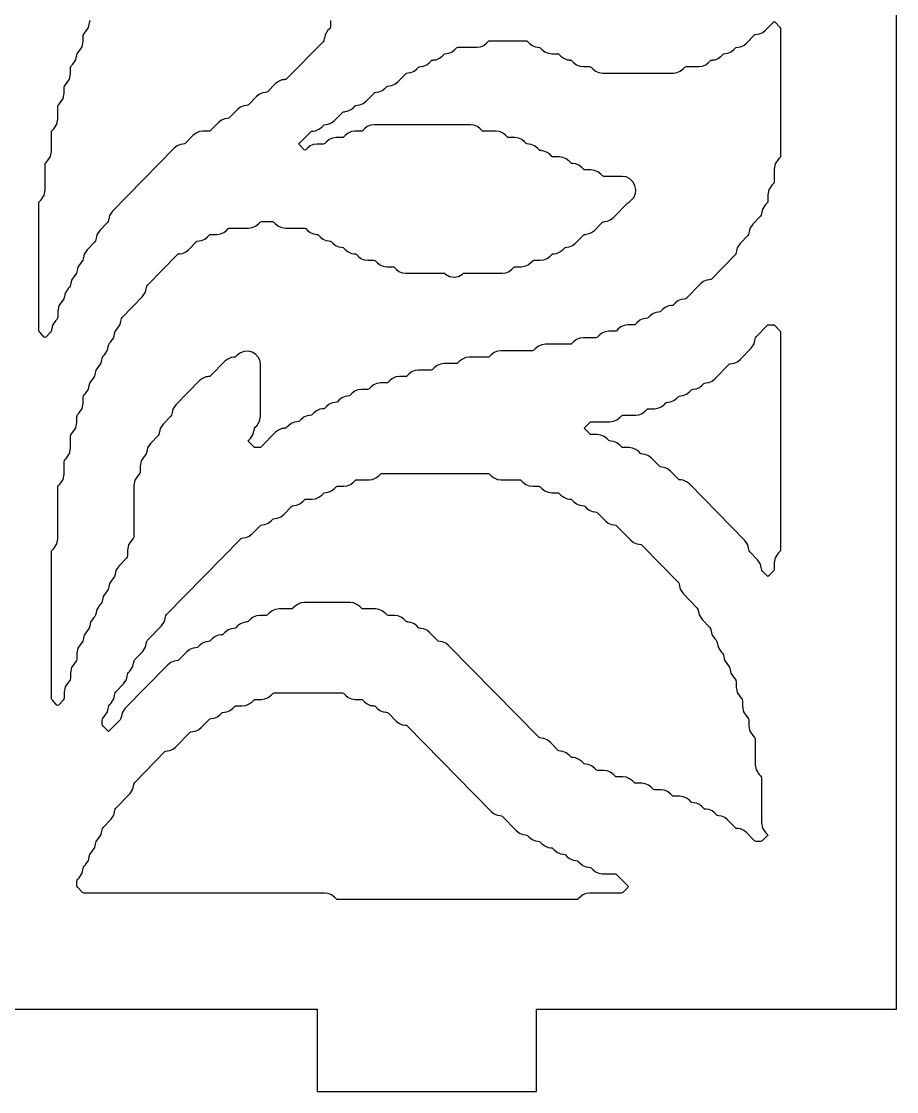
# Model space of a CAD drawing. Header units: millimetres. Extents: x 10 to 410, y 18 to 283.
# Drawn here: x 110.35 to 142.27, y 21 to 60 of the extents above; entities that cross this region are included whole.
import ezdxf

# ---------------------------------------------------------------- set-up
doc = ezdxf.new("R2010")
doc.units = ezdxf.units.MM
doc.layers.add('CUT', color=1, linetype='Continuous')

msp = doc.modelspace()

# ---------------------------------------------------------------- linework, layer by layer
at = {"layer": 'CUT'}
for points in [[(79, 144), (79, 24), (92.134, 24), (92.134, 21), (100.134, 21), (100.134, 24), (121.134, 24), (121.134, 21), (129.134, 21), (129.134, 24), (142.2679, 24), (142.2679, 144), (129.134, 144), (129.134, 147), (121.134, 147), (121.134, 144), (100.134, 144), (100.134, 147), (92.134, 147), (92.134, 144)], [(112.1371, 44.4399), (112.1371, 44.8925), (112.1459, 44.9375), (112.1712, 44.9759), (112.2249, 45.0306), (112.3311, 45.1917), (112.3683, 45.381), (112.3683, 45.5984), (112.3772, 45.6434), (112.4025, 45.6818), (112.4562, 45.7365), (112.5623, 45.8976), (112.5996, 46.0869), (112.5996, 46.3042), (112.6084, 46.3493), (112.6337, 46.3877), (112.6874, 46.4423), (112.7936, 46.6035), (112.818, 46.7277), (112.8214, 46.727), (112.8397, 46.8199), (112.865, 46.8583), (112.9187, 46.9129), (113.0248, 47.0741), (113.0493, 47.1983), (113.0527, 47.1976), (113.0709, 47.2905), (113.0962, 47.3288), (113.1499, 47.3835), (113.2561, 47.5446), (113.2805, 47.6689), (113.2839, 47.6682), (113.3022, 47.7611), (113.3274, 47.7994), (113.3812, 47.8541), (113.4873, 48.0152), (113.5118, 48.1395), (113.5152, 48.1388), (113.5334, 48.2317), (113.5587, 48.27), (113.6124, 48.3247), (113.7186, 48.4858), (113.743, 48.6101), (113.7464, 48.6094), (113.7647, 48.7023), (113.7899, 48.7406), (113.8437, 48.7953), (113.9498, 48.9564), (113.9743, 49.0807), (113.9777, 49.08), (113.9959, 49.1728), (114.0212, 49.2112), (114.7686, 49.9717), (114.8748, 50.1329), (114.8992, 50.2571), (114.9026, 50.2565), (114.9209, 50.3493), (114.9462, 50.3877), (116.045, 51.5058), (116.07, 51.5252), (116.1343, 51.5338), (116.134, 51.5353), (116.2207, 51.5468), (116.3424, 51.5979), (116.4465, 51.6789), (116.7388, 51.9764), (116.7638, 51.9958), (116.828, 52.0044), (116.8278, 52.0059), (116.9144, 52.0174), (117.0361, 52.0684), (117.1402, 52.1495), (117.2013, 52.2117), (117.2263, 52.2311), (117.2576, 52.2353), (117.4773, 52.2353), (117.6082, 52.2527), (117.7298, 52.3037), (117.834, 52.3848), (117.895, 52.447), (117.92, 52.4664), (117.9514, 52.4706), (118.6336, 52.4706), (118.7644, 52.488), (118.8861, 52.539), (118.9902, 52.6201), (119.0513, 52.6823), (119.0762, 52.7017), (119.1076, 52.7059), (119.5038, 52.7059), (119.5352, 52.7017), (119.5602, 52.6823), (119.6213, 52.6201), (119.7254, 52.539), (119.8471, 52.488), (119.9779, 52.4706), (120.6601, 52.4706), (120.6915, 52.4664), (120.7164, 52.447), (120.7775, 52.3848), (120.8816, 52.3037), (121.0033, 52.2527), (121.0899, 52.2412), (121.0897, 52.2397), (121.1539, 52.2311), (121.1789, 52.2117), (121.24, 52.1495), (121.3441, 52.0684), (121.4658, 52.0174), (121.5524, 52.0059), (121.5522, 52.0044), (121.6164, 51.9958), (121.6414, 51.9764), (121.7025, 51.9142), (121.8066, 51.8331), (121.9283, 51.7821), (122.0149, 51.7706), (122.0147, 51.7691), (122.0789, 51.7605), (122.1039, 51.7411), (122.165, 51.6789), (122.2691, 51.5979), (122.3908, 51.5468), (122.4774, 51.5353), (122.4772, 51.5338), (122.5414, 51.5252), (122.5664, 51.5058), (122.6275, 51.4436), (122.7316, 51.3626), (122.8533, 51.3115), (122.9841, 51.2941), (123.2038, 51.2941), (123.2352, 51.2899), (123.2601, 51.2705), (123.3212, 51.2084), (123.4253, 51.1273), (123.547, 51.0762), (123.6778, 51.0588), (123.8975, 51.0588), (123.9289, 51.0546), (123.9539, 51.0352), (124.0149, 50.9731), (124.1191, 50.892), (124.2408, 50.8409), (124.3716, 50.8235), (125.7475, 50.8235), (125.7789, 50.8194), (125.8203, 50.7871), (125.9651, 50.7087), (126.1275, 50.6816), (126.2899, 50.7087), (126.4347, 50.7871), (126.4761, 50.8194), (126.5075, 50.8235), (127.8834, 50.8235), (128.0142, 50.8409), (128.1359, 50.892), (128.2401, 50.9731), (128.3011, 51.0352), (128.3261, 51.0546), (128.3575, 51.0588), (128.5772, 51.0588), (128.708, 51.0762), (128.8297, 51.1273), (128.9338, 51.2084), (128.9949, 51.2705), (129.0198, 51.2899), (129.0512, 51.2941), (129.2709, 51.2941), (129.4017, 51.3115), (129.5234, 51.3626), (129.6275, 51.4436), (129.6886, 51.5058), (129.7136, 51.5252), (129.7778, 51.5338), (129.7776, 51.5353), (129.8642, 51.5468), (129.9859, 51.5979), (130.09, 51.6789), (130.1511, 51.7411), (130.1761, 51.7605), (130.2403, 51.7691), (130.2401, 51.7706), (130.3267, 51.7821), (130.4484, 51.8331), (130.5525, 51.9142), (130.8448, 52.2117), (130.8698, 52.2311), (130.934, 52.2397), (130.9338, 52.2412), (131.0205, 52.2527), (131.1422, 52.3037), (131.2463, 52.3848), (131.5386, 52.6823), (131.5635, 52.7017), (131.6278, 52.7103), (131.6276, 52.7118), (131.7142, 52.7233), (131.8359, 52.7743), (131.94, 52.8554), (132.4636, 53.3881), (132.5336, 53.4427), (132.5801, 53.4712), (132.6798, 53.5857), (132.7406, 53.7249), (132.7567, 53.876), (132.7267, 54.0249), (132.6535, 54.1579), (132.5436, 54.2628), (132.4073, 54.3299), (132.2572, 54.3529), (131.5949, 54.3529), (131.5635, 54.3571), (131.5386, 54.3766), (131.4775, 54.4387), (131.3734, 54.5198), (131.2517, 54.5708), (131.1209, 54.5882), (130.9012, 54.5882), (130.8698, 54.5924), (130.8448, 54.6119), (130.7838, 54.674), (130.6797, 54.7551), (130.558, 54.8061), (130.4713, 54.8176), (130.4715, 54.8192), (130.4073, 54.8277), (130.3823, 54.8472), (130.3213, 54.9093), (130.2172, 54.9904), (130.0955, 55.0414), (129.9647, 55.0588), (129.745, 55.0588), (129.7136, 55.063), (129.6886, 55.0825), (129.6275, 55.1446), (129.5234, 55.2257), (129.4017, 55.2767), (129.3151, 55.2882), (129.3153, 55.2897), (129.2511, 55.2983), (129.2261, 55.3177), (129.165, 55.3799), (129.0609, 55.461), (128.9392, 55.512), (128.8526, 55.5235), (128.8528, 55.525), (128.7886, 55.5336), (128.7636, 55.553), (128.7025, 55.6152), (128.5984, 55.6963), (128.4767, 55.7473), (128.3459, 55.7647), (128.1262, 55.7647), (128.0948, 55.7689), (128.0699, 55.7883), (128.0088, 55.8505), (127.9047, 55.9316), (127.783, 55.9826), (127.6522, 56), (127.2012, 56), (127.1699, 56.0042), (127.1449, 56.0236), (127.0838, 56.0858), (126.9797, 56.1669), (126.858, 56.2179), (126.7272, 56.2353), (123.2153, 56.2353), (123.0845, 56.2179), (122.9628, 56.1669), (122.8587, 56.0858), (122.7976, 56.0236), (122.7727, 56.0042), (122.7413, 56), (122.5216, 56), (122.3908, 55.9826), (122.2691, 55.9316), (122.165, 55.8505), (122.1039, 55.7883), (122.0789, 55.7689), (122.0475, 55.7647), (121.8278, 55.7647), (121.697, 55.7473), (121.5753, 55.6963), (121.4712, 55.6152), (121.4102, 55.553), (121.3852, 55.5336), (121.3538, 55.5294), (121.1341, 55.5294), (121.0033, 55.512), (120.8816, 55.461), (120.7775, 55.3799), (120.7211, 55.3225), (120.6932, 55.3019), (120.6653, 55.3225), (120.4892, 55.5017), (120.4694, 55.5294), (120.4892, 55.5572), (120.9012, 55.9764), (120.9262, 55.9958), (120.9904, 56.0044), (120.9902, 56.0059), (121.0769, 56.0174), (121.1985, 56.0684), (121.3027, 56.1495), (121.3637, 56.2117), (121.3887, 56.2311), (121.4529, 56.2397), (121.4527, 56.2412), (121.5393, 56.2527), (121.661, 56.3037), (121.7651, 56.3848), (122.0575, 56.6823), (122.0824, 56.7017), (122.1467, 56.7103), (122.1465, 56.7118), (122.2331, 56.7233), (122.3548, 56.7743), (122.4589, 56.8554), (122.52, 56.9175), (122.5449, 56.937), (122.6092, 56.9455), (122.609, 56.9471), (122.6956, 56.9586), (122.8173, 57.0096), (122.9214, 57.0907), (123.2137, 57.3881), (123.2387, 57.4076), (123.3029, 57.4161), (123.3027, 57.4176), (123.3893, 57.4292), (123.511, 57.4802), (123.6151, 57.5613), (123.6762, 57.6234), (123.7012, 57.6429), (123.7654, 57.6514), (123.7652, 57.6529), (123.8518, 57.6645), (123.9735, 57.7155), (124.0776, 57.7966), (124.3699, 58.094), (124.3949, 58.1135), (124.4591, 58.122), (124.4589, 58.1235), (124.5456, 58.1351), (124.6672, 58.1861), (124.7714, 58.2672), (124.8324, 58.3293), (124.8574, 58.3488), (124.9216, 58.3573), (124.9214, 58.3588), (125.008, 58.3704), (125.1297, 58.4214), (125.2338, 58.5025), (125.2949, 58.5646), (125.3199, 58.5841), (125.3841, 58.5926), (125.3839, 58.5941), (125.4705, 58.6056), (125.5922, 58.6567), (125.6963, 58.7378), (125.7574, 58.7999), (125.7824, 58.8194), (125.8466, 58.8279), (125.8464, 58.8294), (125.933, 58.8409), (126.0547, 58.892), (126.1588, 58.9731), (126.2199, 59.0352), (126.2449, 59.0546), (126.2763, 59.0588), (126.9585, 59.0588), (127.0893, 59.0762), (127.211, 59.1273), (127.3151, 59.2084), (127.3761, 59.2705), (127.4011, 59.2899), (127.4325, 59.2941), (128.7537, 59.2941), (128.7851, 59.2899), (128.8101, 59.2705), (128.8711, 59.2084), (128.9752, 59.1273), (129.0969, 59.0762), (129.1836, 59.0647), (129.1834, 59.0632), (129.2476, 59.0546), (129.2726, 59.0352), (129.3336, 58.9731), (129.4377, 58.892), (129.5594, 58.8409), (129.6902, 58.8235), (129.9099, 58.8235), (129.9413, 58.8194), (129.9663, 58.7999), (130.0274, 58.7378), (130.1315, 58.6567), (130.2532, 58.6056), (130.3398, 58.5941), (130.3396, 58.5926), (130.4038, 58.5841), (130.4288, 58.5646), (130.4899, 58.5025), (130.594, 58.4214), (130.7157, 58.3704), (130.8465, 58.3529), (131.0662, 58.3529), (131.0976, 58.3488), (131.1225, 58.3293), (131.1836, 58.2672), (131.2877, 58.1861), (131.4094, 58.1351), (131.5402, 58.1176), (134.1271, 58.1176), (134.2579, 58.1351), (134.3796, 58.1861), (134.4837, 58.2672), (134.5448, 58.3293), (134.5698, 58.3488), (134.6011, 58.3529), (135.0521, 58.3529), (135.1829, 58.3704), (135.3046, 58.4214), (135.4087, 58.5025), (135.4698, 58.5646), (135.4947, 58.5841), (135.559, 58.5926), (135.5588, 58.5941), (135.6454, 58.6056), (135.7671, 58.6567), (135.8712, 58.7378), (135.9323, 58.7999), (135.9572, 58.8194), (136.0215, 58.8279), (136.0213, 58.8294), (136.1079, 58.8409), (136.2296, 58.892), (136.3337, 58.9731), (136.3948, 59.0352), (136.4197, 59.0546), (136.484, 59.0632), (136.4838, 59.0647), (136.5704, 59.0762), (136.6921, 59.1273), (136.7962, 59.2084), (137.0885, 59.5058), (137.1135, 59.5252), (137.1777, 59.5338), (137.1775, 59.5353), (137.2641, 59.5468), (137.3858, 59.5979), (137.4899, 59.6789), (137.7776, 59.9716), (137.8055, 59.9922), (137.8333, 59.9716), (138.0026, 59.7994), (138.0278, 59.7611), (138.0367, 59.716), (138.0367, 55.1075), (138.0278, 55.0625), (138.0026, 55.0241), (137.9488, 54.9694), (137.8427, 54.8083), (137.8055, 54.619), (137.8055, 54.1663), (137.7966, 54.1213), (137.7713, 54.0829), (137.7176, 54.0283), (137.6114, 53.8671), (137.5742, 53.6778), (137.5742, 53.4605), (137.5653, 53.4154), (137.5401, 53.377), (137.4864, 53.3224), (137.3802, 53.1612), (137.3558, 53.037), (137.3524, 53.0377), (137.3341, 52.9448), (137.3088, 52.9064), (137.0239, 52.6165), (136.9177, 52.4554), (136.8933, 52.3311), (136.8899, 52.3318), (136.8716, 52.2389), (136.8463, 52.2006), (136.5614, 51.9106), (136.4552, 51.7495), (136.4308, 51.6252), (136.4274, 51.6259), (136.4091, 51.533), (136.3838, 51.4947), (135.5162, 50.6119), (135.4912, 50.5924), (135.427, 50.5839), (135.4272, 50.5824), (135.3406, 50.5708), (135.2189, 50.5198), (135.1148, 50.4387), (134.5912, 49.906), (134.5663, 49.8865), (134.502, 49.878), (134.5022, 49.8765), (134.4156, 49.8649), (134.2939, 49.8139), (134.1898, 49.7328), (134.1287, 49.6707), (134.1038, 49.6512), (134.0395, 49.6427), (134.0397, 49.6412), (133.9531, 49.6296), (133.8314, 49.5786), (133.7273, 49.4975), (133.6662, 49.4354), (133.6413, 49.4159), (133.577, 49.4074), (133.5772, 49.4059), (133.4906, 49.3944), (133.3689, 49.3433), (133.2648, 49.2622), (133.2037, 49.2001), (133.1788, 49.1806), (133.1145, 49.1721), (133.1147, 49.1706), (133.0281, 49.1591), (132.9064, 49.108), (132.8023, 49.0269), (132.7413, 48.9648), (132.7163, 48.9454), (132.6849, 48.9412), (132.4652, 48.9412), (132.3344, 48.9238), (132.2127, 48.8727), (132.1086, 48.7916), (132.0475, 48.7295), (132.0225, 48.7101), (131.9912, 48.7059), (131.7714, 48.7059), (131.6406, 48.6885), (131.5189, 48.6374), (131.4148, 48.5564), (131.3538, 48.4942), (131.3288, 48.4748), (131.2974, 48.4706), (130.8465, 48.4706), (130.7157, 48.4532), (130.594, 48.4021), (130.4899, 48.3211), (130.4288, 48.2589), (130.4038, 48.2395), (130.3724, 48.2353), (129.459, 48.2353), (129.3282, 48.2179), (129.2065, 48.1669), (129.1024, 48.0858), (129.0413, 48.0236), (129.0163, 48.0042), (128.9849, 48), (127.8403, 48), (127.7095, 47.9826), (127.5878, 47.9316), (127.4836, 47.8505), (127.4226, 47.7883), (127.3976, 47.7689), (127.3662, 47.7647), (126.684, 47.7647), (126.5532, 47.7473), (126.4315, 47.6963), (126.3274, 47.6152), (126.2663, 47.553), (126.2414, 47.5336), (126.21, 47.5294), (125.759, 47.5294), (125.6282, 47.512), (125.5065, 47.461), (125.4024, 47.3799), (125.3414, 47.3177), (125.3164, 47.2983), (125.285, 47.2941), (124.834, 47.2941), (124.7032, 47.2767), (124.5815, 47.2257), (124.4774, 47.1446), (124.4164, 47.0825), (124.3914, 47.063), (124.36, 47.0588), (124.1403, 47.0588), (124.0095, 47.0414), (123.8878, 46.9904), (123.7837, 46.9093), (123.7226, 46.8472), (123.6977, 46.8277), (123.6663, 46.8235), (123.4466, 46.8235), (123.3158, 46.8061), (123.1941, 46.7551), (123.09, 46.674), (123.0289, 46.6119), (123.0039, 46.5924), (122.9725, 46.5882), (122.7528, 46.5882), (122.622, 46.5708), (122.5003, 46.5198), (122.3962, 46.4387), (122.3352, 46.3766), (122.3102, 46.3571), (122.246, 46.3486), (122.2462, 46.3471), (122.1595, 46.3355), (122.0378, 46.2845), (121.9337, 46.2034), (121.8727, 46.1413), (121.8477, 46.1218), (121.7835, 46.1133), (121.7837, 46.1118), (121.697, 46.1002), (121.5753, 46.0492), (121.4712, 45.9681), (121.4102, 45.906), (121.3852, 45.8865), (121.321, 45.878), (121.3212, 45.8765), (121.2345, 45.8649), (121.1128, 45.8139), (121.0087, 45.7328), (120.9477, 45.6707), (120.9227, 45.6512), (120.8585, 45.6427), (120.8587, 45.6412), (120.7721, 45.6296), (120.6504, 45.5786), (120.5462, 45.4975), (120.4852, 45.4354), (120.4602, 45.4159), (120.396, 45.4074), (120.3962, 45.4059), (120.3096, 45.3944), (120.1879, 45.3433), (120.0838, 45.2622), (120.0227, 45.2001), (119.9977, 45.1806), (119.9335, 45.1721), (119.9337, 45.1706), (119.8471, 45.1591), (119.7254, 45.108), (119.6213, 45.0269), (119.0977, 44.4942), (119.0727, 44.4748), (119.0413, 44.4706), (118.8764, 44.4706), (118.845, 44.4748), (118.82, 44.4942), (118.6393, 44.6781), (118.6194, 44.7059), (118.6393, 44.7336), (118.6998, 44.7953), (118.806, 44.9564), (118.8304, 45.0807), (118.8338, 45.08), (118.8521, 45.1728), (118.8774, 45.2112), (118.9311, 45.2659), (119.0372, 45.427), (119.0745, 45.6163), (119.0745, 47.4838), (119.0528, 47.6295), (118.9896, 47.7625), (118.8904, 47.8713), (118.7638, 47.9466), (118.6208, 47.9817), (118.4737, 47.9736), (118.3354, 47.923), (118.2179, 47.8343), (118.1727, 47.7883), (118.1477, 47.7689), (118.0835, 47.7603), (118.0837, 47.7588), (117.9971, 47.7473), (117.8754, 47.6963), (117.7713, 47.6152), (117.2477, 47.0825), (117.2228, 47.063), (117.1585, 47.0545), (117.1587, 47.0529), (117.0721, 47.0414), (116.9504, 46.9904), (116.8463, 46.9093), (115.9804, 46.0283), (115.8743, 45.8671), (115.8498, 45.7429), (115.8464, 45.7435), (115.8282, 45.6507), (115.8029, 45.6123), (115.5179, 45.3224), (115.4118, 45.1612), (115.3873, 45.037), (115.3839, 45.0377), (115.3657, 44.9448), (115.3404, 44.9064), (115.0554, 44.6165), (114.9493, 44.4554), (114.9248, 44.3311), (114.9214, 44.3318), (114.9032, 44.2389), (114.8779, 44.2006), (114.8242, 44.1459), (114.718, 43.9848), (114.6808, 43.7954), (114.6808, 43.5781), (114.6719, 43.533), (114.6467, 43.4947), (114.5929, 43.44), (114.4868, 43.2789), (114.4495, 43.0895), (114.4495, 41.2252), (114.4407, 41.1801), (114.4154, 41.1417), (114.3617, 41.0871), (114.2555, 40.9259), (114.2183, 40.7366), (114.2183, 40.5193), (114.2094, 40.4742), (114.1842, 40.4359), (113.8992, 40.1459), (113.793, 39.9848), (113.7686, 39.8605), (113.7652, 39.8612), (113.7469, 39.7683), (113.7217, 39.73), (113.668, 39.6753), (113.5618, 39.5142), (113.5374, 39.3899), (113.534, 39.3906), (113.5157, 39.2977), (113.4904, 39.2594), (113.4367, 39.2047), (113.3305, 39.0436), (113.3061, 38.9193), (113.3027, 38.92), (113.2844, 38.8272), (113.2592, 38.7888), (113.2055, 38.7341), (113.0993, 38.573), (113.0749, 38.4488), (113.0715, 38.4494), (113.0532, 38.3566), (113.0279, 38.3182), (112.9742, 38.2635), (112.8681, 38.1024), (112.8436, 37.9782), (112.8402, 37.9788), (112.822, 37.886), (112.7967, 37.8476), (112.743, 37.793), (112.6368, 37.6318), (112.6124, 37.5076), (112.609, 37.5082), (112.5907, 37.4154), (112.5654, 37.377), (112.5117, 37.3224), (112.4056, 37.1612), (112.3683, 36.9719), (112.3683, 36.7546), (112.3595, 36.7095), (112.3342, 36.6712), (112.2805, 36.6165), (112.1743, 36.4554), (112.1371, 36.266), (112.1371, 36.0487), (112.1282, 36.0036), (112.1029, 35.9653), (112.0492, 35.9106), (111.9431, 35.7495), (111.9058, 35.5601), (111.9058, 35.3428), (111.897, 35.2977), (111.8717, 35.2594), (111.7025, 35.0872), (111.6746, 35.0666), (111.6467, 35.0872), (111.4775, 35.2594), (111.4522, 35.2977), (111.4433, 35.3428), (111.4433, 40.6572), (111.4522, 40.7023), (111.4775, 40.7406), (111.5312, 40.7953), (111.6373, 40.9564), (111.6746, 41.1457), (111.6746, 43.0101), (111.6834, 43.0552), (111.7087, 43.0936), (111.7624, 43.1482), (111.8686, 43.3094), (111.9058, 43.4987), (111.9058, 43.9513), (111.9147, 43.9964), (111.94, 44.0347), (111.9937, 44.0894), (112.0998, 44.2505)], [(133.79, 46.0319), (133.851, 46.094), (133.876, 46.1135), (133.9402, 46.122), (133.94, 46.1235), (134.0267, 46.1351), (134.1484, 46.1861), (134.2525, 46.2672), (134.3135, 46.3293), (134.3385, 46.3488), (134.4027, 46.3573), (134.4025, 46.3588), (134.4892, 46.3704), (134.6109, 46.4214), (134.715, 46.5025), (134.776, 46.5646), (134.801, 46.5841), (134.8652, 46.5926), (134.865, 46.5941), (134.9516, 46.6056), (135.0733, 46.6567), (135.1775, 46.7378), (135.2385, 46.7999), (135.2635, 46.8194), (135.3277, 46.8279), (135.3275, 46.8294), (135.4141, 46.8409), (135.5358, 46.892), (135.6399, 46.9731), (136.1635, 47.5058), (136.1885, 47.5252), (136.2527, 47.5338), (136.2525, 47.5353), (136.3391, 47.5468), (136.4608, 47.5979), (136.5649, 47.6789), (136.9683, 48.0894), (137.0745, 48.2505), (137.0989, 48.3748), (137.1023, 48.3741), (137.1206, 48.467), (137.1459, 48.5053), (137.551, 48.9175), (137.576, 48.937), (137.6073, 48.9412), (137.7723, 48.9412), (137.8037, 48.937), (137.8287, 48.9175), (138.0026, 48.7406), (138.0278, 48.7023), (138.0367, 48.6572), (138.0367, 40.7546), (138.0278, 40.7095), (138.0026, 40.6712), (137.9488, 40.6165), (137.8427, 40.4554), (137.8055, 40.266), (137.8055, 40.0487), (137.7966, 40.0036), (137.7713, 39.9653), (137.6021, 39.7931), (137.5742, 39.7725), (137.5463, 39.7931), (137.3771, 39.9653), (137.3518, 40.0036), (137.3336, 40.0965), (137.3302, 40.0958), (137.3057, 40.2201), (137.1996, 40.3812), (136.9146, 40.6712), (136.8893, 40.7095), (136.8711, 40.8024), (136.8677, 40.8017), (136.8432, 40.9259), (136.7371, 41.0871), (134.715, 43.1446), (134.6109, 43.2257), (134.4892, 43.2767), (134.4025, 43.2882), (134.4027, 43.2897), (134.3385, 43.2983), (134.3135, 43.3177), (134.0212, 43.6152), (133.9171, 43.6963), (133.7954, 43.7473), (133.7088, 43.7588), (133.709, 43.7603), (133.6448, 43.7689), (133.6198, 43.7883), (133.3275, 44.0858), (133.2234, 44.1669), (133.1017, 44.2179), (133.0151, 44.2294), (133.0153, 44.2309), (132.951, 44.2395), (132.9261, 44.2589), (132.865, 44.3211), (132.7609, 44.4021), (132.6392, 44.4532), (132.5084, 44.4706), (132.2887, 44.4706), (132.2573, 44.4748), (132.2323, 44.4942), (132.1712, 44.5564), (132.0671, 44.6374), (131.9454, 44.6885), (131.8588, 44.7), (131.859, 44.7015), (131.7948, 44.7101), (131.7698, 44.7295), (131.7088, 44.7916), (131.6046, 44.8727), (131.4829, 44.9238), (131.3521, 44.9412), (131.1324, 44.9412), (131.1011, 44.9454), (131.0761, 44.9648), (130.8953, 45.1487), (130.8755, 45.1765), (130.8953, 45.2042), (131.0761, 45.3881), (131.1011, 45.4076), (131.1324, 45.4118), (131.8146, 45.4118), (131.9454, 45.4292), (132.0671, 45.4802), (132.1712, 45.5613), (132.2323, 45.6234), (132.2573, 45.6429), (132.2887, 45.6471), (132.7396, 45.6471), (132.8704, 45.6645), (132.9921, 45.7155), (133.0962, 45.7966), (133.1573, 45.8587), (133.1823, 45.8782), (133.2137, 45.8824), (133.4334, 45.8824), (133.5642, 45.8998), (133.6859, 45.9508)], [(114.7686, 37.0306), (114.8748, 37.1917), (114.8992, 37.316), (114.9026, 37.3153), (114.9209, 37.4081), (114.9462, 37.4465), (115.4624, 37.9717), (115.5685, 38.1329), (115.593, 38.2571), (115.5964, 38.2565), (115.6146, 38.3493), (115.6399, 38.3877), (118.3575, 41.1528), (118.3825, 41.1723), (118.4467, 41.1808), (118.4465, 41.1824), (118.5331, 41.1939), (118.6548, 41.2449), (118.7589, 41.326), (119.0513, 41.6234), (119.0762, 41.6429), (119.1405, 41.6514), (119.1403, 41.6529), (119.2269, 41.6645), (119.3486, 41.7155), (119.4527, 41.7966), (119.5137, 41.8587), (119.5387, 41.8782), (119.603, 41.8867), (119.6027, 41.8882), (119.6894, 41.8998), (119.8111, 41.9508), (119.9152, 42.0319), (120.2075, 42.3293), (120.2325, 42.3488), (120.2967, 42.3573), (120.2965, 42.3588), (120.3831, 42.3704), (120.5048, 42.4214), (120.6089, 42.5025), (120.67, 42.5646), (120.695, 42.5841), (120.7263, 42.5882), (120.946, 42.5882), (121.0769, 42.6056), (121.1985, 42.6567), (121.3027, 42.7378), (121.3637, 42.7999), (121.3887, 42.8194), (121.4529, 42.8279), (121.4527, 42.8294), (121.5393, 42.8409), (121.661, 42.892), (121.7651, 42.9731), (121.8262, 43.0352), (121.8512, 43.0546), (121.8826, 43.0588), (122.1023, 43.0588), (122.2331, 43.0762), (122.3548, 43.1273), (122.4589, 43.2084), (122.52, 43.2705), (122.5449, 43.2899), (122.5763, 43.2941), (123.0273, 43.2941), (123.1581, 43.3115), (123.2798, 43.3626), (123.3839, 43.4436), (123.4449, 43.5058), (123.4699, 43.5252), (123.5013, 43.5294), (127.3662, 43.5294), (127.3976, 43.5252), (127.4226, 43.5058), (127.4836, 43.4436), (127.5878, 43.3626), (127.7095, 43.3115), (127.8403, 43.2941), (128.5225, 43.2941), (128.5538, 43.2899), (128.5788, 43.2705), (128.6399, 43.2084), (128.744, 43.1273), (128.8657, 43.0762), (128.9965, 43.0588), (129.2162, 43.0588), (129.2476, 43.0546), (129.2726, 43.0352), (129.3336, 42.9731), (129.4377, 42.892), (129.5594, 42.8409), (129.6902, 42.8235), (129.9099, 42.8235), (129.9413, 42.8194), (129.9663, 42.7999), (130.0274, 42.7378), (130.1315, 42.6567), (130.2532, 42.6056), (130.3398, 42.5941), (130.3396, 42.5926), (130.4038, 42.5841), (130.4288, 42.5646), (130.4899, 42.5025), (130.594, 42.4214), (130.7157, 42.3704), (130.8023, 42.3588), (130.8021, 42.3573), (130.8663, 42.3488), (130.8913, 42.3293), (130.9523, 42.2672), (131.0565, 42.1861), (131.1781, 42.1351), (131.2648, 42.1235), (131.2646, 42.122), (131.3288, 42.1135), (131.3538, 42.094), (131.6461, 41.7966), (131.7502, 41.7155), (131.8719, 41.6645), (131.9585, 41.6529), (131.9583, 41.6514), (132.0225, 41.6429), (132.0475, 41.6234), (132.5711, 41.0907), (132.6752, 41.0096), (132.7969, 40.9586), (132.8835, 40.9471), (132.8833, 40.9455), (132.9475, 40.937), (132.9725, 40.9175), (134.3026, 39.5641), (134.3279, 39.5258), (134.3462, 39.4329), (134.3496, 39.4336), (134.374, 39.3094), (134.4801, 39.1482), (134.9964, 38.623), (135.0216, 38.5846), (135.0399, 38.4918), (135.0433, 38.4924), (135.0677, 38.3682), (135.1739, 38.207), (135.4589, 37.9171), (135.4841, 37.8787), (135.5024, 37.7859), (135.5058, 37.7865), (135.5302, 37.6623), (135.6364, 37.5012), (135.6901, 37.4465), (135.7154, 37.4081), (135.7336, 37.3153), (135.737, 37.316), (135.7615, 37.1917), (135.8676, 37.0306), (135.9213, 36.9759), (135.9466, 36.9375), (135.9649, 36.8447), (135.9683, 36.8454), (135.9927, 36.7211), (136.0989, 36.56), (136.1526, 36.5053), (136.1779, 36.467), (136.1961, 36.3741), (136.1995, 36.3748), (136.224, 36.2505), (136.3301, 36.0894), (136.3838, 36.0347), (136.4091, 35.9964), (136.418, 35.9513), (136.418, 35.734), (136.4552, 35.5446), (136.5614, 35.3835), (136.6151, 35.3288), (136.6404, 35.2905), (136.6492, 35.2454), (136.6492, 35.0281), (136.6865, 34.8388), (136.7926, 34.6776), (136.8463, 34.623), (136.8716, 34.5846), (136.8805, 34.5395), (136.8805, 34.3222), (136.9177, 34.1329), (137.0239, 33.9717), (137.0776, 33.9171), (137.1029, 33.8787), (137.1117, 33.8337), (137.1117, 32.9105), (137.149, 32.7211), (137.2551, 32.56), (137.3088, 32.5053), (137.3341, 32.467), (137.343, 32.4219), (137.343, 30.7928), (137.3802, 30.6035), (137.4864, 30.4423), (137.5469, 30.3807), (137.5668, 30.3529), (137.5469, 30.3252), (137.3662, 30.1413), (137.3412, 30.1218), (137.3098, 30.1176), (137.1449, 30.1176), (137.1135, 30.1218), (137.0885, 30.1413), (136.7962, 30.4387), (136.6921, 30.5198), (136.5704, 30.5708), (136.4838, 30.5824), (136.484, 30.5839), (136.4197, 30.5924), (136.3948, 30.6119), (136.1024, 30.9093), (135.9983, 30.9904), (135.8766, 31.0414), (135.79, 31.0529), (135.7902, 31.0545), (135.726, 31.063), (135.701, 31.0825), (135.6399, 31.1446), (135.5358, 31.2257), (135.4141, 31.2767), (135.3275, 31.2882), (135.3277, 31.2897), (135.2635, 31.2983), (135.2385, 31.3177), (135.1775, 31.3799), (135.0733, 31.461), (134.9516, 31.512), (134.865, 31.5235), (134.8652, 31.525), (134.801, 31.5336), (134.776, 31.553), (134.715, 31.6152), (134.6109, 31.6963), (134.4892, 31.7473), (134.3584, 31.7647), (134.1386, 31.7647), (134.1073, 31.7689), (134.0823, 31.7883), (134.0212, 31.8505), (133.9171, 31.9316), (133.7954, 31.9826), (133.6646, 32), (133.4449, 32), (133.4135, 32.0042), (133.3885, 32.0236), (133.3275, 32.0858), (133.2234, 32.1669), (133.1017, 32.2179), (132.9709, 32.2353), (132.7512, 32.2353), (132.7198, 32.2395), (132.6948, 32.2589), (132.6337, 32.3211), (132.5296, 32.4021), (132.4079, 32.4532), (132.2771, 32.4706), (132.0574, 32.4706), (132.026, 32.4748), (132.0011, 32.4942), (131.94, 32.5564), (131.8359, 32.6374), (131.7142, 32.6885), (131.5834, 32.7059), (131.3637, 32.7059), (131.3323, 32.7101), (131.3073, 32.7295), (131.2463, 32.7916), (131.1422, 32.8727), (131.0205, 32.9238), (130.9338, 32.9353), (130.934, 32.9368), (130.8698, 32.9454), (130.8448, 32.9648), (130.7838, 33.0269), (130.6797, 33.108), (130.558, 33.1591), (130.4713, 33.1706), (130.4715, 33.1721), (130.4073, 33.1806), (130.3823, 33.2001), (130.3213, 33.2622), (130.2172, 33.3433), (130.0955, 33.3944), (130.0088, 33.4059), (130.009, 33.4074), (129.9448, 33.4159), (129.9198, 33.4354), (129.6275, 33.7328), (129.5234, 33.8139), (129.4017, 33.8649), (129.3151, 33.8765), (129.3153, 33.878), (129.2511, 33.8865), (129.2261, 33.906), (125.9276, 37.2622), (125.8235, 37.3433), (125.7018, 37.3944), (125.6152, 37.4059), (125.6154, 37.4074), (125.5511, 37.4159), (125.5262, 37.4354), (125.2338, 37.7328), (125.1297, 37.8139), (125.008, 37.8649), (124.9214, 37.8765), (124.9216, 37.878), (124.8574, 37.8865), (124.8324, 37.906), (124.7714, 37.9681), (124.6672, 38.0492), (124.5456, 38.1002), (124.4589, 38.1118), (124.4591, 38.1133), (124.3949, 38.1218), (124.3699, 38.1413), (124.3089, 38.2034), (124.2048, 38.2845), (124.0831, 38.3355), (123.9523, 38.3529), (123.7325, 38.3529), (123.7012, 38.3571), (123.6762, 38.3766), (123.6151, 38.4387), (123.511, 38.5198), (123.3893, 38.5708), (123.2585, 38.5882), (122.8076, 38.5882), (122.7762, 38.5924), (122.7512, 38.6119), (122.6901, 38.674), (122.586, 38.7551), (122.4643, 38.8061), (122.3335, 38.8235), (120.6716, 38.8235), (120.5408, 38.8061), (120.4191, 38.7551), (120.315, 38.674), (120.2539, 38.6119), (120.229, 38.5924), (120.1976, 38.5882), (119.7466, 38.5882), (119.6158, 38.5708), (119.4941, 38.5198), (119.39, 38.4387), (119.3289, 38.3766), (119.304, 38.3571), (119.2726, 38.3529), (119.0529, 38.3529), (118.9221, 38.3355), (118.8004, 38.2845), (118.6963, 38.2034), (118.6352, 38.1413), (118.6102, 38.1218), (118.546, 38.1133), (118.5462, 38.1118), (118.4596, 38.1002), (118.3379, 38.0492), (118.2338, 37.9681), (118.1727, 37.906), (118.1477, 37.8865), (118.0835, 37.878), (118.0837, 37.8765), (117.9971, 37.8649), (117.8754, 37.8139), (117.7713, 37.7328), (117.7102, 37.6707), (117.6852, 37.6512), (117.621, 37.6427), (117.6212, 37.6412), (117.5346, 37.6296), (117.4129, 37.5786), (117.3088, 37.4975), (117.2477, 37.4354), (117.2228, 37.4159), (117.1585, 37.4074), (117.1587, 37.4059), (117.0721, 37.3944), (116.9504, 37.3433), (116.8463, 37.2622), (116.7852, 37.2001), (116.7603, 37.1806), (116.696, 37.1721), (116.6962, 37.1706), (116.6096, 37.1591), (116.4879, 37.108), (116.3838, 37.0269), (116.0915, 36.7295), (116.0665, 36.7101), (116.0023, 36.7015), (116.0025, 36.7), (115.9159, 36.6885), (115.7942, 36.6374), (115.6901, 36.5564), (114.1304, 34.9694), (114.0243, 34.8083), (113.9999, 34.684), (113.9964, 34.6847), (113.9782, 34.5919), (113.9529, 34.5535), (113.5524, 34.146), (113.5246, 34.1255), (113.4967, 34.146), (113.3274, 34.3182), (113.3022, 34.3566), (113.2933, 34.4016), (113.2933, 34.5395), (113.3022, 34.5846), (113.3274, 34.623), (113.3812, 34.6776), (113.4873, 34.8388), (113.5118, 34.963), (113.5152, 34.9623), (113.5334, 35.0552), (113.5587, 35.0936), (113.6124, 35.1482), (113.7186, 35.3094), (113.743, 35.4336), (113.7464, 35.4329), (113.7647, 35.5258), (113.7899, 35.5641), (114.0749, 35.8541), (114.1811, 36.0152), (114.2055, 36.1395), (114.2089, 36.1388), (114.2272, 36.2317), (114.2524, 36.27), (114.3062, 36.3247), (114.4123, 36.4858), (114.4367, 36.6101), (114.4401, 36.6094), (114.4584, 36.7023), (114.4837, 36.7406)], [(113.6124, 30.9129), (113.7186, 31.0741), (113.743, 31.1983), (113.7464, 31.1976), (113.7647, 31.2905), (113.7899, 31.3288), (114.3062, 31.8541), (114.4123, 32.0152), (114.4367, 32.1395), (114.4401, 32.1388), (114.4584, 32.2317), (114.4837, 32.27), (115.5826, 33.3881), (115.6075, 33.4076), (115.6718, 33.4161), (115.6716, 33.4176), (115.7582, 33.4292), (115.8799, 33.4802), (115.984, 33.5613), (116.5075, 34.094), (116.5325, 34.1135), (116.5967, 34.122), (116.5965, 34.1235), (116.6832, 34.1351), (116.8049, 34.1861), (116.909, 34.2672), (117.2013, 34.5646), (117.2263, 34.5841), (117.2905, 34.5926), (117.2903, 34.5941), (117.3769, 34.6056), (117.4986, 34.6567), (117.6027, 34.7378), (117.6638, 34.7999), (117.6887, 34.8194), (117.753, 34.8279), (117.7528, 34.8294), (117.8394, 34.8409), (117.9611, 34.892), (118.0652, 34.9731), (118.1263, 35.0352), (118.1512, 35.0546), (118.1826, 35.0588), (118.4023, 35.0588), (118.5331, 35.0762), (118.6548, 35.1273), (118.7589, 35.2084), (118.82, 35.2705), (118.845, 35.2899), (118.8764, 35.2941), (119.0961, 35.2941), (119.2269, 35.3115), (119.3486, 35.3626), (119.4527, 35.4436), (119.5137, 35.5058), (119.5387, 35.5252), (119.5701, 35.5294), (122.0475, 35.5294), (122.0789, 35.5252), (122.1039, 35.5058), (122.165, 35.4436), (122.2691, 35.3626), (122.3908, 35.3115), (122.5216, 35.2941), (122.7413, 35.2941), (122.7727, 35.2899), (122.7976, 35.2705), (122.8587, 35.2084), (122.9628, 35.1273), (123.0845, 35.0762), (123.1711, 35.0647), (123.1709, 35.0632), (123.2352, 35.0546), (123.2601, 35.0352), (123.3212, 34.9731), (123.4253, 34.892), (123.547, 34.8409), (123.6336, 34.8294), (123.6334, 34.8279), (123.6977, 34.8194), (123.7226, 34.7999), (124.0149, 34.5025), (124.1191, 34.4214), (124.2408, 34.3704), (124.3274, 34.3588), (124.3272, 34.3573), (124.3914, 34.3488), (124.4164, 34.3293), (127.4836, 31.2084), (127.5878, 31.1273), (127.7095, 31.0762), (127.7961, 31.0647), (127.7959, 31.0632), (127.8601, 31.0546), (127.8851, 31.0352), (128.4086, 30.5025), (128.5127, 30.4214), (128.6344, 30.3704), (128.7211, 30.3588), (128.7209, 30.3573), (128.7851, 30.3488), (128.8101, 30.3293), (128.8711, 30.2672), (128.9752, 30.1861), (129.0969, 30.1351), (129.1836, 30.1235), (129.1834, 30.122), (129.2476, 30.1135), (129.2726, 30.094), (129.3336, 30.0319), (129.4377, 29.9508), (129.5594, 29.8998), (129.646, 29.8882), (129.6458, 29.8867), (129.7101, 29.8782), (129.735, 29.8587), (129.7961, 29.7966), (129.9002, 29.7155), (130.0219, 29.6645), (130.1085, 29.6529), (130.1083, 29.6514), (130.1726, 29.6429), (130.1975, 29.6234), (130.2586, 29.5613), (130.3627, 29.4802), (130.4844, 29.4292), (130.571, 29.4176), (130.5708, 29.4161), (130.6351, 29.4076), (130.66, 29.3881), (130.7211, 29.326), (130.8252, 29.2449), (130.9469, 29.1939), (131.0335, 29.1824), (131.0333, 29.1808), (131.0976, 29.1723), (131.1225, 29.1528), (131.1836, 29.0907), (131.2877, 29.0096), (131.4094, 28.9586), (131.5402, 28.9412), (131.9912, 28.9412), (132.0225, 28.937), (132.0475, 28.9175), (132.4595, 28.4983), (132.4794, 28.4706), (132.4595, 28.4428), (132.2788, 28.2589), (132.2538, 28.2395), (132.2224, 28.2353), (131.0777, 28.2353), (130.9469, 28.2179), (130.8252, 28.1669), (130.7211, 28.0858), (130.66, 28.0236), (130.6351, 28.0042), (130.6037, 28), (121.8826, 28), (121.8512, 28.0042), (121.8262, 28.0236), (121.7651, 28.0858), (121.661, 28.1669), (121.5393, 28.2179), (121.4085, 28.2353), (112.6327, 28.2353), (112.6013, 28.2395), (112.5763, 28.2589), (112.4025, 28.4359), (112.3772, 28.4742), (112.3683, 28.5193), (112.3683, 28.6572), (112.3772, 28.7023), (112.4025, 28.7406), (112.4562, 28.7953), (112.5623, 28.9564), (112.5868, 29.0807), (112.5902, 29.08), (112.6084, 29.1728), (112.6337, 29.2112), (112.6874, 29.2659), (112.7936, 29.427), (112.818, 29.5512), (112.8214, 29.5506), (112.8397, 29.6434), (112.865, 29.6818), (112.9187, 29.7365), (113.0248, 29.8976), (113.0493, 30.0218), (113.0527, 30.0212), (113.0709, 30.114), (113.0962, 30.1524), (113.1499, 30.207), (113.2561, 30.3682), (113.2805, 30.4924), (113.2839, 30.4918), (113.3022, 30.5846), (113.3274, 30.623)]]:
    msp.add_lwpolyline(points, close=True, dxfattribs=at)
msp.add_lwpolyline([(121.6182, 60.0307), (121.6182, 59.8134), (121.6093, 59.7683), (121.5841, 59.73), (121.5303, 59.6753), (121.4242, 59.5142), (121.3997, 59.3899), (121.3963, 59.3906), (121.3781, 59.2977), (121.3528, 59.2594), (120.0227, 57.906), (119.9977, 57.8865), (119.9335, 57.878), (119.9337, 57.8765), (119.8471, 57.8649), (119.7254, 57.8139), (119.6213, 57.7328), (119.3289, 57.4354), (119.304, 57.4159), (119.2397, 57.4074), (119.2399, 57.4059), (119.1533, 57.3944), (119.0316, 57.3433), (118.9275, 57.2622), (118.6352, 56.9648), (118.6102, 56.9454), (118.546, 56.9368), (118.5462, 56.9353), (118.4596, 56.9238), (118.3379, 56.8727), (118.2338, 56.7916), (117.9415, 56.4942), (117.9165, 56.4748), (117.8523, 56.4662), (117.8525, 56.4647), (117.7658, 56.4532), (117.6441, 56.4021), (117.54, 56.3211), (117.2477, 56.0236), (117.2228, 56.0042), (117.1914, 56), (116.9717, 56), (116.8409, 55.9826), (116.7192, 55.9316), (116.6151, 55.8505), (116.3227, 55.553), (116.2978, 55.5336), (116.2335, 55.525), (116.2337, 55.5235), (116.1471, 55.512), (116.0254, 55.461), (115.9213, 55.3799), (113.668, 53.0871), (113.5618, 52.9259), (113.5374, 52.8017), (113.534, 52.8024), (113.5157, 52.7095), (113.4904, 52.6712), (113.2055, 52.3812), (113.0993, 52.2201), (113.0749, 52.0958), (113.0715, 52.0965), (113.0532, 52.0036), (113.0279, 51.9653), (112.743, 51.6753), (112.6368, 51.5142), (112.6124, 51.3899), (112.609, 51.3906), (112.5907, 51.2977), (112.5654, 51.2594), (112.5117, 51.2047), (112.4056, 51.0436), (112.3811, 50.9193), (112.3777, 50.92), (112.3595, 50.8272), (112.3342, 50.7888), (112.2805, 50.7341), (112.1743, 50.573), (112.1499, 50.4488), (112.1465, 50.4494), (112.1282, 50.3566), (112.1029, 50.3182), (112.0492, 50.2635), (111.9431, 50.1024), (111.9186, 49.9782), (111.9152, 49.9788), (111.897, 49.886), (111.8717, 49.8476), (111.818, 49.793), (111.7118, 49.6318), (111.6746, 49.4425), (111.6746, 49.2252), (111.6657, 49.1801), (111.6404, 49.1417), (111.5867, 49.0871), (111.4806, 48.9259), (111.4561, 48.8017), (111.4527, 48.8024), (111.4345, 48.7095), (111.4092, 48.6712), (111.24, 48.499), (111.2121, 48.4784), (111.1842, 48.499), (111.015, 48.6712), (110.9897, 48.7095), (110.9808, 48.7546), (110.9808, 53.3631), (110.9897, 53.4081), (111.015, 53.4465), (111.0687, 53.5012), (111.1749, 53.6623), (111.2121, 53.8516), (111.2121, 54.7748), (111.221, 54.8199), (111.2462, 54.8583), (111.2999, 54.9129), (111.4061, 55.0741), (111.4433, 55.2634), (111.4433, 55.9513), (111.4522, 55.9964), (111.4775, 56.0347), (111.5312, 56.0894), (111.6373, 56.2505), (111.6746, 56.4399), (111.6746, 56.8925), (111.6834, 56.9375), (111.7087, 56.9759), (111.7624, 57.0306), (111.8686, 57.1917), (111.9058, 57.381), (111.9058, 57.5984), (111.9147, 57.6434), (111.94, 57.6818), (111.9937, 57.7365), (112.0998, 57.8976), (112.1371, 58.0869), (112.1371, 58.3042), (112.1459, 58.3493), (112.1712, 58.3877), (112.2249, 58.4423), (112.3311, 58.6035), (112.3555, 58.7277), (112.3589, 58.727), (112.3772, 58.8199), (112.4025, 58.8583), (112.4562, 58.9129), (112.5623, 59.0741), (112.5996, 59.2634), (112.5996, 59.4807), (112.6084, 59.5258), (112.6337, 59.5641), (112.6874, 59.6188), (112.7936, 59.7799), (112.818, 59.9042), (112.8214, 59.9035), (112.8397, 59.9964), (112.865, 60.0347)], dxfattribs=at)

doc.saveas('drawing.dxf')
